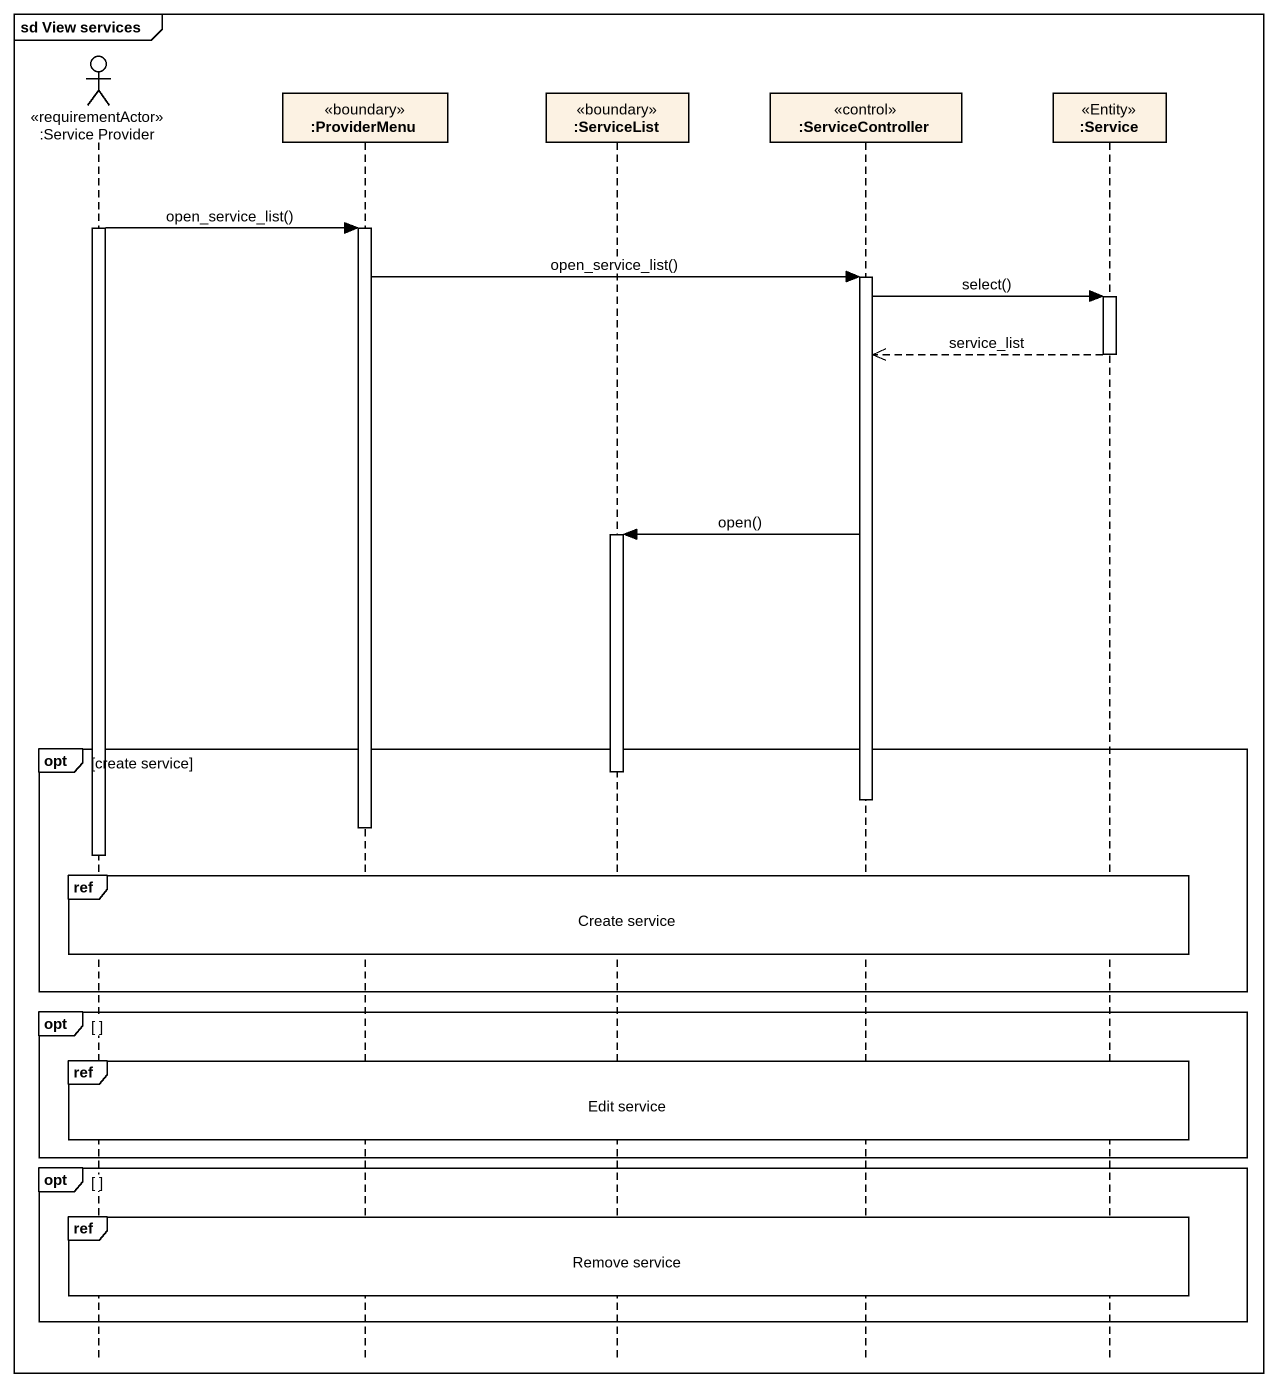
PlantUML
@startuml
mainframe sd View services
hide footbox
actor ":Service Provider" as Service_Provider <<requirementActor>>
participant ":ProviderMenu" as ProviderMenu <<boundary>>
participant ":ServiceList" as ServiceList <<boundary>>
participant ":ServiceController" as ServiceController <<control>>
participant ":Service" as Service <<Entity>>

activate Service_Provider
Service_Provider -> ProviderMenu : open_service_list()
activate ProviderMenu
ProviderMenu -> ServiceController : open_service_list()
activate ServiceController
ServiceController -> Service : select()
activate Service
Service -->> ServiceController : service_list
deactivate Service
ServiceController -> ServiceList : open()
activate ServiceList
opt create service
  deactivate ServiceList
  deactivate ServiceController
  deactivate ProviderMenu
  deactivate Service_Provider
  ref over Service_Provider, ProviderMenu, ServiceList, ServiceController, Service : Create service
end
opt
  ref over Service_Provider, ProviderMenu, ServiceList, ServiceController, Service : Edit service
end
opt
  ref over Service_Provider, ProviderMenu, ServiceList, ServiceController, Service : Remove service
end
@enduml
